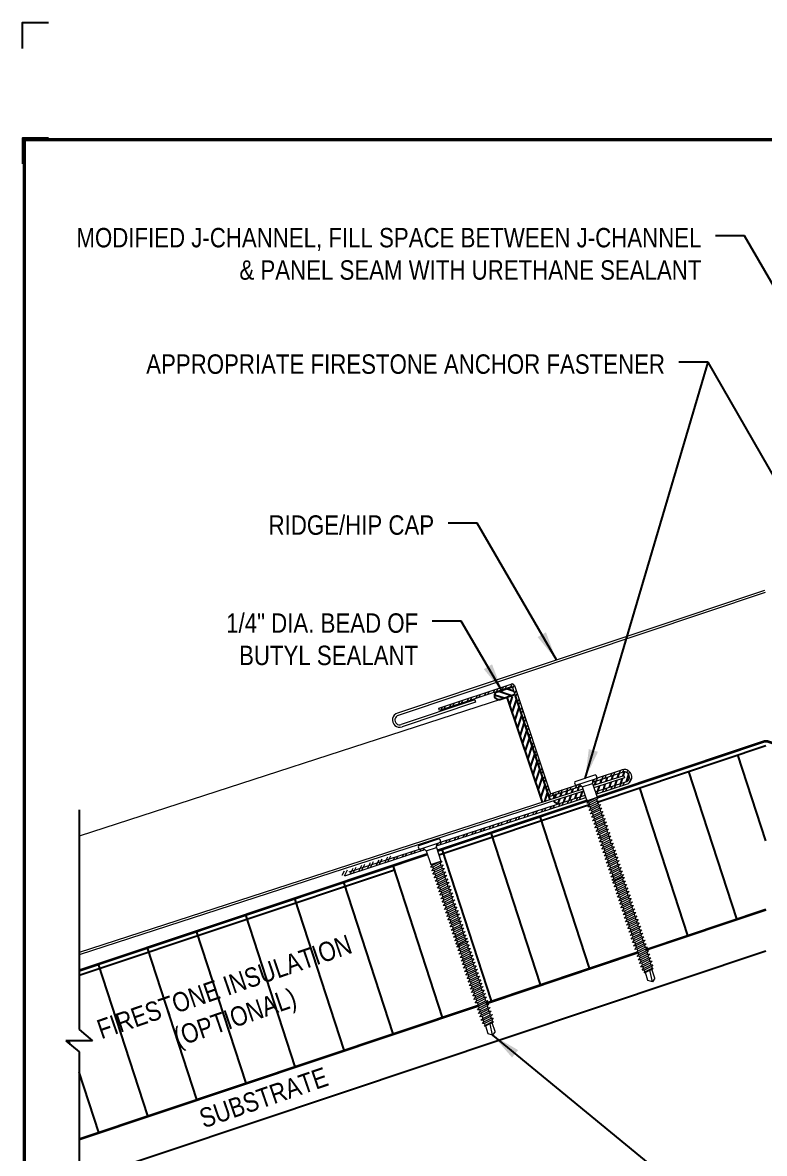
# Model space of a CAD drawing. Header units: inches. Extents: x 0 to 20, y 0 to 16.8.
# Drawn here: x 0 to 7.17, y 5.83 to 16.76 of the extents above; entities that cross this region are included whole.
import ezdxf
from ezdxf.enums import TextEntityAlignment as Align

# ---------------------------------------------------------------- set-up
doc = ezdxf.new("R2010")
doc.units = ezdxf.units.IN
doc.header["$MEASUREMENT"] = 0
doc.linetypes.add('HIDDEN', pattern=[0.375, 0.25, -0.125])
doc.layers.get('0').update_dxf_attribs({"linetype": 'CONTINUOUS'})
doc.layers.get('DEFPOINTS').update_dxf_attribs({"linetype": 'CONTINUOUS'})
doc.layers.add('FSBP-ACCESSORY-FIRESTONE', color=7, linetype='CONTINUOUS', lineweight=9)
doc.layers.add('FSBP-TRIMS', color=7, linetype='CONTINUOUS', lineweight=9)
for name, color, linetype in [('FSBP-ANNO-NOTE', 7, 'CONTINUOUS'), ('FSBP-INSULATION', 7, 'CONTINUOUS'), ('FSBP-MEMBRANE', 7, 'CONTINUOUS'), ('FSBP-SEALANTS', 1, 'CONTINUOUS'), ('FSBP-SUBSTRATE-GENERIC', 9, 'CONTINUOUS'), ('FSBP-TTLB-BORDER', 7, 'CONTINUOUS'), ('FSBP-TTLB-TEXT', 7, 'CONTINUOUS'), ('FSBP-WALL-CURB', 9, 'CONTINUOUS')]:
    doc.layers.add(name, color=color, linetype=linetype)
doc.styles.add('ARIAL', font='arial.ttf')
doc.styles.add('ARIAL_BOLD', font='')
doc.styles.add('FSBP_ARIAL_NAR', font='ARIALN.TTF')
doc.styles.add('TXT', font='simplex.shx')
doc.styles.get('ARIAL_BOLD').set_extended_font_data('Arial Black')
doc.dimstyles.new('STANDARD$7', dxfattribs={"dimscale": 1.5, "dimtxt": 0.2, "dimasz": 0.1, "dimexe": 0.1, "dimexo": 0.125, "dimgap": 0.09, "dimtad": 0, "dimdec": 3, "dimzin": 4, "dimdsep": 46, "dimtxsty": 'TXT', "dimcen": 0.09, "dimadec": 0, "dimazin": 0, "dimtfac": 1, "dimtdec": 3, "dimtofl": 0, "dimtmove": 2, "dimatfit": 3, "dimfxl": 0, "dimtolj": 1, "dimtzin": 4, "dimarcsym": 0})

# ---------------------------------------------------------------- blocks, each defined once
blk = doc.blocks.new('A$C486F1324')
at = {"layer": 'DEFPOINTS', "linetype": 'Continuous', "ltscale": 1.75}
blk.add_lwpolyline([(0, 16.512), (0, 16.762), (0.25, 16.762)], dxfattribs=at)
at = {"layer": 'DEFPOINTS', "color": 1}
blk.add_lwpolyline([(0.25, 15.646), (0, 15.646), (0, 15.396)], dxfattribs=at)
at = {"layer": 'FSBP-TTLB-BORDER', "const_width": 0.0312}
blk.add_lwpolyline([(20.016, 2.631), (20.016, 15.631), (0.016, 15.631), (0.016, 2.631)], dxfattribs=at)
at = {"layer": 'FSBP-TTLB-TEXT'}
for tag, height, style, p in [('MAXIMUM_WARRANTY', 0.188, 'ARIAL_BOLD', (18.055, 2.855)), ('ACCPT_SYSTEMS', 0.219, 'ARIAL', (12.51, 1.506))]:
    blk.add_attdef(tag, text='', height=height, dxfattribs=dict(at, style=style)).set_placement(p, align=Align.MIDDLE_LEFT)
for tag, height, style, p in [('DETAIL_DESCP_LINE_1', 0.219, 'ARIAL_BOLD', (10.347, 2.257)), ('ISSUE_REV_DATE', 0.219, 'ARIAL', (16.856, 1.903)), ('DETAIL_NUMBER', 0.438, 'ARIAL', (18.935, 1.738))]:
    blk.add_attdef(tag, text='', height=height, dxfattribs=dict(at, style=style)).set_placement(p, align=Align.MIDDLE_CENTER)

msp = doc.modelspace()

# ---------------------------------------------------------------- hatches: boundary and pattern name
at = {"layer": 'FSBP-INSULATION'}
h = msp.add_hatch(dxfattribs=at)
h.set_pattern_fill('ANSI31', color=256, scale=4, angle=63, style=0)
h.set_pattern_definition([(108, (-0.4584, 0), (-0.475528, -0.154508), [])])
h.paths.add_polyline_path([(4.129, 8.022), (4.147, 8.041), (4.142, 8.057), (4.119, 8.056), (4.136, 8.074), (4.131, 8.091), (4.108, 8.089), (4.125, 8.108), (4.119, 8.125), (4.097, 8.123), (4.114, 8.142), (4.108, 8.158), (4.085, 8.157), (4.102, 8.175), (4.097, 8.192), (4.074, 8.19), (4.092, 8.21), (4.086, 8.228), (4.063, 8.227), (4.081, 8.245), (4.075, 8.262), (4.052, 8.26), (4.069, 8.279), (4.064, 8.296), (4.041, 8.294), (4.058, 8.313), (4.053, 8.33), (4.03, 8.328), (4.047, 8.347), (4.042, 8.363), (4.019, 8.362), (4.036, 8.38), (4.031, 8.397), (4.008, 8.396), (4.025, 8.415), (4.02, 8.431), (3.997, 8.43), (4.014, 8.448), (4.008, 8.465), (3.986, 8.463), (4.003, 8.482), (3.997, 8.499), (3.974, 8.497), (3.991, 8.516), (3.986, 8.532), (3.963, 8.531), (3.98, 8.549), (3.975, 8.566), (3.952, 8.564), (3.969, 8.583), (3.963, 8.6), (3.941, 8.598), (3.958, 8.617), (3.942, 8.623), (3.908, 8.724), (0.546, 7.599), (0.546, 7.029), (0.676, 6.921), (0.445, 6.921), (0.436, 6.904), (0.546, 6.814), (0.546, 5.972), (4.385, 7.257), (4.399, 7.272), (4.393, 7.289), (4.37, 7.287), (4.387, 7.306), (4.382, 7.322), (4.359, 7.321), (4.376, 7.339), (4.37, 7.356), (4.348, 7.355), (4.365, 7.373), (4.359, 7.39), (4.336, 7.388), (4.354, 7.407), (4.348, 7.422), (4.326, 7.421), (4.343, 7.439), (4.337, 7.456), (4.315, 7.455), (4.332, 7.473), (4.326, 7.49), (4.303, 7.488), (4.321, 7.507), (4.315, 7.524), (4.293, 7.522), (4.31, 7.541), (4.304, 7.557), (4.281, 7.556), (4.298, 7.574), (4.293, 7.591), (4.27, 7.59), (4.287, 7.608), (4.282, 7.625), (4.259, 7.623), (4.277, 7.643), (4.271, 7.659), (4.249, 7.658), (4.266, 7.676), (4.26, 7.693), (4.238, 7.691), (4.255, 7.71), (4.249, 7.727), (4.226, 7.725), (4.243, 7.743), (4.238, 7.76), (4.215, 7.759), (4.232, 7.777), (4.226, 7.794), (4.204, 7.792), (4.221, 7.811), (4.215, 7.828), (4.193, 7.826), (4.211, 7.846), (4.207, 7.856), (4.184, 7.855), (4.202, 7.873), (4.196, 7.889), (4.174, 7.887), (4.191, 7.906), (4.185, 7.923), (4.163, 7.921), (4.18, 7.939), (4.174, 7.956), (4.151, 7.955), (4.169, 7.974), (4.163, 7.99), (4.141, 7.989), (4.158, 8.007), (4.152, 8.024)])
h.paths.add_polyline_path([(4.252, 8.045), (4.234, 8.025), (4.24, 8.009), (4.262, 8.01), (4.245, 7.992), (4.251, 7.975), (4.274, 7.977), (4.257, 7.958), (4.262, 7.942), (4.285, 7.943), (4.268, 7.924), (4.273, 7.909), (4.296, 7.91), (4.277, 7.891), (4.281, 7.88), (4.304, 7.882), (4.287, 7.863), (4.292, 7.847), (4.315, 7.848), (4.298, 7.83), (4.304, 7.813), (4.326, 7.814), (4.309, 7.796), (4.315, 7.779), (4.337, 7.781), (4.32, 7.762), (4.326, 7.746), (4.349, 7.747), (4.332, 7.728), (4.337, 7.712), (4.36, 7.713), (4.342, 7.694), (4.347, 7.678), (4.37, 7.679), (4.353, 7.661), (4.359, 7.644), (4.381, 7.645), (4.364, 7.627), (4.37, 7.61), (4.393, 7.612), (4.376, 7.593), (4.381, 7.577), (4.404, 7.578), (4.386, 7.559), (4.392, 7.542), (4.414, 7.544), (4.397, 7.526), (4.403, 7.509), (4.426, 7.51), (4.409, 7.492), (4.414, 7.475), (4.437, 7.477), (4.42, 7.458), (4.425, 7.442), (4.448, 7.444), (4.431, 7.426), (4.436, 7.409), (4.459, 7.41), (4.442, 7.392), (4.447, 7.375), (4.47, 7.377), (4.453, 7.358), (4.459, 7.341), (4.481, 7.343), (4.464, 7.325), (4.47, 7.308), (4.493, 7.309), (4.476, 7.291), (4.477, 7.288), (5.927, 7.773), (5.941, 7.788), (5.936, 7.805), (5.913, 7.803), (5.93, 7.822), (5.924, 7.839), (5.902, 7.837), (5.919, 7.855), (5.913, 7.872), (5.89, 7.871), (5.907, 7.889), (5.902, 7.906), (5.879, 7.904), (5.896, 7.923), (5.89, 7.94), (5.868, 7.938), (5.885, 7.956), (5.879, 7.973), (5.857, 7.972), (5.874, 7.99), (5.868, 8.007), (5.845, 8.005), (5.862, 8.024), (5.857, 8.04), (5.835, 8.038), (5.852, 8.056), (5.846, 8.073), (5.823, 8.072), (5.84, 8.09), (5.835, 8.107), (5.812, 8.105), (5.83, 8.125), (5.824, 8.141), (5.802, 8.14), (5.819, 8.158), (5.813, 8.175), (5.79, 8.173), (5.807, 8.192), (5.802, 8.208), (5.779, 8.207), (5.796, 8.225), (5.79, 8.242), (5.768, 8.241), (5.786, 8.26), (5.78, 8.276), (5.758, 8.275), (5.775, 8.293), (5.769, 8.31), (5.747, 8.309), (5.764, 8.327), (5.758, 8.344), (5.735, 8.342), (5.752, 8.361), (5.747, 8.377), (5.724, 8.376), (5.741, 8.394), (5.735, 8.411), (5.713, 8.41), (5.73, 8.428), (5.724, 8.445), (5.701, 8.443), (5.72, 8.463), (5.716, 8.473), (5.693, 8.472), (5.711, 8.491), (5.705, 8.506), (5.683, 8.505), (5.7, 8.523), (5.694, 8.54), (5.671, 8.538), (5.688, 8.557), (5.683, 8.574), (5.66, 8.572), (5.678, 8.591), (5.672, 8.608), (5.65, 8.606), (5.667, 8.624), (5.661, 8.641), (5.638, 8.64), (5.656, 8.659), (5.651, 8.675), (5.628, 8.673), (5.645, 8.692), (5.64, 8.708), (5.617, 8.707), (5.634, 8.725), (5.628, 8.742), (5.606, 8.74), (5.623, 8.759), (5.617, 8.776), (5.594, 8.774), (5.611, 8.793), (5.606, 8.809), (5.583, 8.808), (5.601, 8.827), (5.595, 8.845), (5.572, 8.844), (5.59, 8.863), (5.584, 8.879), (5.561, 8.878), (5.578, 8.896), (5.573, 8.913), (5.55, 8.911), (5.568, 8.93), (5.562, 8.947), (5.539, 8.945), (5.557, 8.964), (5.551, 8.981), (5.528, 8.979), (5.545, 8.998), (5.54, 9.015), (5.517, 9.013), (5.534, 9.032), (5.529, 9.049), (5.506, 9.047), (5.523, 9.066), (5.518, 9.082), (5.495, 9.081), (5.512, 9.099), (5.506, 9.116), (5.484, 9.115), (5.501, 9.133), (5.495, 9.15), (5.472, 9.148), (5.489, 9.167), (5.484, 9.183), (5.461, 9.182), (5.478, 9.2), (5.472, 9.217), (5.45, 9.216), (5.467, 9.234), (5.451, 9.24), (4.008, 8.758), (4.043, 8.653), (4.052, 8.654), (4.035, 8.636), (4.04, 8.619), (4.063, 8.62), (4.046, 8.602), (4.052, 8.585), (4.074, 8.587), (4.057, 8.568), (4.063, 8.551), (4.086, 8.553), (4.069, 8.535), (4.074, 8.518), (4.097, 8.519), (4.08, 8.501), (4.085, 8.484), (4.108, 8.486), (4.091, 8.467), (4.096, 8.45), (4.119, 8.451), (4.102, 8.433), (4.108, 8.416), (4.13, 8.418), (4.113, 8.399), (4.119, 8.382), (4.141, 8.384), (4.124, 8.365), (4.129, 8.348), (4.152, 8.35), (4.135, 8.331), (4.141, 8.315), (4.163, 8.316), (4.146, 8.298), (4.152, 8.281), (4.174, 8.282), (4.156, 8.263), (4.162, 8.245), (4.185, 8.246), (4.168, 8.228), (4.174, 8.211), (4.196, 8.213), (4.179, 8.194), (4.185, 8.177), (4.208, 8.179), (4.191, 8.161), (4.196, 8.144), (4.219, 8.145), (4.202, 8.127), (4.207, 8.11), (4.23, 8.111), (4.213, 8.093), (4.218, 8.077), (4.241, 8.078), (4.224, 8.06), (4.229, 8.043)])
h.paths.add_polyline_path([(5.761, 8.662), (5.743, 8.643), (5.749, 8.626), (5.771, 8.628), (5.754, 8.609), (5.76, 8.593), (5.783, 8.594), (5.766, 8.576), (5.771, 8.559), (5.794, 8.56), (5.777, 8.542), (5.782, 8.526), (5.804, 8.528), (5.786, 8.508), (5.79, 8.498), (5.813, 8.499), (5.795, 8.481), (5.801, 8.464), (5.824, 8.465), (5.807, 8.447), (5.812, 8.43), (5.835, 8.432), (5.818, 8.413), (5.824, 8.397), (5.846, 8.398), (5.829, 8.38), (5.835, 8.363), (5.858, 8.364), (5.84, 8.346), (5.846, 8.329), (5.869, 8.331), (5.851, 8.311), (5.856, 8.295), (5.879, 8.296), (5.862, 8.278), (5.867, 8.261), (5.89, 8.263), (5.873, 8.244), (5.879, 8.227), (5.901, 8.229), (5.884, 8.211), (5.89, 8.194), (5.913, 8.195), (5.895, 8.176), (5.9, 8.16), (5.923, 8.161), (5.906, 8.143), (5.912, 8.126), (5.934, 8.128), (5.917, 8.109), (5.923, 8.092), (5.946, 8.094), (5.928, 8.075), (5.934, 8.06), (5.956, 8.061), (5.939, 8.043), (5.945, 8.026), (5.968, 8.028), (5.951, 8.009), (5.956, 7.992), (5.979, 7.994), (5.962, 7.975), (5.968, 7.959), (5.99, 7.96), (5.973, 7.942), (5.979, 7.925), (6.001, 7.927), (5.984, 7.908), (5.99, 7.891), (6.013, 7.893), (5.996, 7.874), (6.001, 7.858), (6.024, 7.859), (6.007, 7.841), (6.013, 7.824), (6.035, 7.825), (6.018, 7.807), (6.019, 7.804), (7.18, 8.192), (7.18, 9.774), (5.57, 9.235), (5.555, 9.219), (5.561, 9.202), (5.583, 9.204), (5.566, 9.186), (5.572, 9.169), (5.595, 9.17), (5.578, 9.152), (5.583, 9.135), (5.606, 9.137), (5.589, 9.118), (5.595, 9.101), (5.617, 9.103), (5.6, 9.084), (5.605, 9.067), (5.628, 9.069), (5.611, 9.05), (5.617, 9.034), (5.639, 9.035), (5.622, 9.016), (5.628, 9), (5.65, 9.001), (5.633, 8.982), (5.638, 8.966), (5.661, 8.967), (5.644, 8.949), (5.65, 8.932), (5.672, 8.934), (5.655, 8.915), (5.661, 8.898), (5.683, 8.9), (5.665, 8.88), (5.672, 8.862), (5.694, 8.864), (5.677, 8.845), (5.683, 8.828), (5.705, 8.83), (5.688, 8.812), (5.694, 8.795), (5.717, 8.796), (5.7, 8.778), (5.705, 8.761), (5.728, 8.763), (5.711, 8.744), (5.716, 8.727), (5.739, 8.729), (5.722, 8.71), (5.727, 8.694), (5.75, 8.695), (5.733, 8.677), (5.738, 8.66)])
h.paths.add_polyline_path([(0.656, 7.148), (3.148, 8.006), (3.362, 7.386), (0.87, 6.528)], flags=24)
at = {"layer": 'FSBP-SEALANTS'}
h = msp.add_hatch(dxfattribs=at)
h.set_pattern_fill('ANSI31', color=256, scale=0.375, angle=153, style=0)
h.set_pattern_definition([(342, (12.89086, 1.987253), (-0.01448517, -0.04458077), [])])
h.paths.add_polyline_path([(4.585, 10.295), (4.729, 10.342), (4.753, 10.267), (4.609, 10.22, -1)])
h = msp.add_hatch(dxfattribs=at)
h.set_pattern_fill('ANSI31', color=256, scale=0.375, angle=63, style=0)
h.set_pattern_definition([(72, (12.61472, 1.89315), (0.04458077, -0.01448517), [])])
h.paths.add_polyline_path([(5.094, 9.251), (5.019, 9.227), (4.683, 10.23), (4.758, 10.256)])
h = msp.add_hatch(dxfattribs=at)
h.set_pattern_fill('ANSI31', color=256, scale=0.375, angle=63, style=0)
h.set_pattern_definition([(72, (12.712837, 1.927687), (0.04458077, -0.01448517), [])])
h.paths.add_polyline_path([(5.396, 9.383), (5.405, 9.375), (5.411, 9.354), (5.127, 9.262, -0.287117), (5.156, 9.303)])
h.paths.add_polyline_path([(5.507, 9.421), (5.796, 9.517, -0.998041), (5.828, 9.422), (5.531, 9.326), (5.519, 9.365), (5.815, 9.462), (5.807, 9.483), (5.512, 9.387), (5.505, 9.407)])
h.paths.add_polyline_path([(5.418, 9.333), (5.431, 9.293), (5.186, 9.214, -0.358528), (5.132, 9.24)])
at = {"layer": 'FSBP-TRIMS'}
h = msp.add_hatch(dxfattribs=at)
h.set_pattern_fill('STEEL', color=256, scale=0.5, angle=18, style=0)
h.set_pattern_definition([(63, (-0.45838, 0), (-0.0556879, 0.0283744), []), (63, (-0.46804, 0.02972), (-0.0556879, 0.0283744), [])])
h.paths.add_polyline_path([(4.728, 10.346), (5.077, 9.302, 0.414214), (5.107, 9.287), (5.396, 9.384), (5.378, 9.402), (5.345, 9.39, -0.008192), (5.344, 9.391), (5.1, 9.309), (4.75, 10.354, 0.414214), (4.72, 10.368), (4.546, 10.31, -0.049244), (4.542, 10.308), (4.063, 10.148, -0.050759), (4.059, 10.147), (4.02, 10.134), (4.028, 10.112)])
h.paths.add_polyline_path([(5.796, 9.517, -1.010745), (5.827, 9.422), (5.533, 9.327), (5.54, 9.305), (5.835, 9.401, 1), (5.789, 9.54), (5.545, 9.458, -0.006893), (5.545, 9.457), (5.511, 9.446), (5.508, 9.421)])
h.paths.add_polyline_path([(5.44, 9.273), (5.433, 9.294), (4.036, 8.84), (4.002, 8.829), (3.999, 8.804)])
h.paths.add_polyline_path([(3.886, 8.768), (3.869, 8.784), (3.836, 8.773, -0.024266), (3.833, 8.774), (3.58, 8.692), (3.573, 8.713), (3.097, 8.559, 1), (3.112, 8.516)])

# ---------------------------------------------------------------- linework, layer by layer
at = {"layer": 'FSBP-ACCESSORY-FIRESTONE'}
for p, q in [((4.369, 10.215), (4.376, 10.192)), ((5.378, 9.402), (5.406, 9.374)), ((5.406, 9.374), (5.506, 9.407)), ((5.506, 9.407), (5.511, 9.446)), ((5.506, 9.407), (5.551, 9.274)), ((5.406, 9.374), (5.451, 9.24)), ((5.451, 9.24), (5.467, 9.234)), ((5.472, 9.217), (5.478, 9.2)), ((5.484, 9.183), (5.489, 9.167)), ((5.544, 9.253), (5.549, 9.236)), ((5.555, 9.219), (5.561, 9.202)), ((5.566, 9.186), (5.572, 9.169)), ((5.495, 9.15), (5.501, 9.133)), ((5.506, 9.116), (5.512, 9.099)), ((5.518, 9.082), (5.523, 9.066)), ((5.578, 9.152), (5.583, 9.135)), ((5.589, 9.118), (5.595, 9.101)), ((5.6, 9.084), (5.605, 9.067)), ((5.529, 9.049), (5.534, 9.032)), ((5.54, 9.015), (5.545, 8.998)), ((5.551, 8.981), (5.557, 8.964)), ((5.611, 9.05), (5.617, 9.034)), ((5.622, 9.016), (5.628, 9)), ((5.633, 8.982), (5.638, 8.966)), ((5.562, 8.947), (5.568, 8.93)), ((5.573, 8.913), (5.578, 8.896)), ((5.584, 8.879), (5.59, 8.862)), ((5.644, 8.949), (5.65, 8.932)), ((5.655, 8.915), (5.661, 8.898)), ((5.666, 8.879), (5.672, 8.862)), ((3.869, 8.784), (3.897, 8.756)), ((3.897, 8.756), (3.997, 8.79)), ((3.897, 8.756), (3.942, 8.623)), ((3.997, 8.79), (4.002, 8.829)), ((3.997, 8.79), (4.041, 8.657)), ((5.595, 8.845), (5.601, 8.829)), ((5.606, 8.809), (5.611, 8.793)), ((5.617, 8.776), (5.623, 8.759)), ((5.677, 8.845), (5.683, 8.828)), ((5.688, 8.812), (5.694, 8.795)), ((5.7, 8.778), (5.705, 8.761)), ((5.711, 8.744), (5.716, 8.727)), ((4.035, 8.636), (4.04, 8.619)), ((5.628, 8.742), (5.634, 8.725)), ((5.64, 8.708), (5.645, 8.692)), ((5.651, 8.675), (5.656, 8.658)), ((5.661, 8.641), (5.667, 8.624)), ((5.721, 8.711), (5.727, 8.694)), ((5.733, 8.677), (5.738, 8.66)), ((5.743, 8.643), (5.749, 8.626)), ((3.942, 8.623), (3.958, 8.617)), ((3.963, 8.6), (3.969, 8.583)), ((3.975, 8.566), (3.98, 8.549)), ((3.986, 8.532), (3.991, 8.516)), ((4.046, 8.602), (4.052, 8.585)), ((4.057, 8.568), (4.063, 8.551)), ((4.069, 8.535), (4.074, 8.518)), ((5.672, 8.608), (5.678, 8.591)), ((5.683, 8.574), (5.688, 8.557)), ((5.694, 8.54), (5.7, 8.523)), ((5.754, 8.609), (5.76, 8.593)), ((5.766, 8.576), (5.771, 8.559)), ((5.776, 8.543), (5.782, 8.526)), ((3.997, 8.499), (4.003, 8.482)), ((4.008, 8.465), (4.014, 8.448)), ((4.02, 8.431), (4.025, 8.415)), ((4.08, 8.501), (4.085, 8.484)), ((4.091, 8.467), (4.096, 8.45)), ((4.102, 8.433), (4.108, 8.416)), ((5.705, 8.506), (5.711, 8.489)), ((5.716, 8.473), (5.722, 8.457)), ((5.724, 8.445), (5.73, 8.428)), ((5.784, 8.514), (5.79, 8.498)), ((5.795, 8.481), (5.801, 8.464)), ((5.807, 8.447), (5.812, 8.43)), ((4.031, 8.397), (4.036, 8.38)), ((4.042, 8.363), (4.047, 8.347)), ((4.053, 8.33), (4.059, 8.313)), ((4.113, 8.399), (4.119, 8.382)), ((4.124, 8.365), (4.129, 8.348)), ((4.135, 8.331), (4.141, 8.315)), ((5.735, 8.411), (5.741, 8.394)), ((5.747, 8.377), (5.752, 8.361)), ((5.758, 8.344), (5.764, 8.327)), ((5.769, 8.31), (5.775, 8.293)), ((5.818, 8.413), (5.824, 8.397)), ((5.829, 8.38), (5.835, 8.363)), ((5.84, 8.346), (5.846, 8.329)), ((5.851, 8.312), (5.856, 8.295)), ((4.064, 8.296), (4.069, 8.279)), ((4.075, 8.262), (4.081, 8.245)), ((4.086, 8.228), (4.092, 8.211)), ((4.146, 8.298), (4.152, 8.281)), ((4.157, 8.262), (4.162, 8.245)), ((4.168, 8.228), (4.174, 8.211)), ((5.78, 8.276), (5.786, 8.259)), ((5.79, 8.242), (5.796, 8.225)), ((5.802, 8.208), (5.807, 8.192)), ((5.862, 8.278), (5.867, 8.261)), ((5.873, 8.244), (5.879, 8.227)), ((5.884, 8.211), (5.89, 8.194)), ((4.097, 8.192), (4.102, 8.175)), ((4.108, 8.158), (4.114, 8.142)), ((4.119, 8.125), (4.125, 8.108)), ((4.131, 8.091), (4.136, 8.074)), ((4.179, 8.194), (4.185, 8.177)), ((4.191, 8.161), (4.196, 8.144)), ((4.202, 8.127), (4.207, 8.11)), ((4.212, 8.093), (4.218, 8.077)), ((5.813, 8.175), (5.819, 8.158)), ((5.824, 8.141), (5.83, 8.124)), ((5.835, 8.107), (5.84, 8.09)), ((5.895, 8.177), (5.9, 8.16)), ((5.906, 8.143), (5.912, 8.126)), ((5.917, 8.109), (5.923, 8.092)), ((4.142, 8.057), (4.147, 8.04)), ((4.152, 8.024), (4.158, 8.007)), ((4.163, 7.99), (4.169, 7.973)), ((4.224, 8.06), (4.229, 8.043)), ((4.234, 8.026), (4.24, 8.009)), ((4.245, 7.992), (4.251, 7.975)), ((5.846, 8.073), (5.852, 8.056)), ((5.857, 8.04), (5.863, 8.023)), ((5.868, 8.007), (5.874, 7.99)), ((5.928, 8.076), (5.934, 8.06)), ((5.939, 8.043), (5.945, 8.026)), ((5.951, 8.009), (5.956, 7.992)), ((4.174, 7.956), (4.18, 7.939)), ((4.185, 7.923), (4.191, 7.906)), ((4.196, 7.889), (4.202, 7.872)), ((4.257, 7.958), (4.262, 7.942)), ((4.267, 7.926), (4.273, 7.909)), ((4.275, 7.897), (4.281, 7.88)), ((5.879, 7.973), (5.885, 7.956)), ((5.89, 7.94), (5.896, 7.923)), ((5.902, 7.906), (5.907, 7.889)), ((5.913, 7.872), (5.919, 7.855)), ((5.962, 7.975), (5.968, 7.959)), ((5.973, 7.942), (5.979, 7.925)), ((5.984, 7.908), (5.99, 7.891)), ((5.996, 7.874), (6.001, 7.858)), ((4.207, 7.856), (4.213, 7.839)), ((4.215, 7.828), (4.221, 7.811)), ((4.226, 7.794), (4.232, 7.777)), ((4.238, 7.76), (4.243, 7.743)), ((4.287, 7.863), (4.292, 7.847)), ((4.298, 7.83), (4.304, 7.813)), ((4.309, 7.796), (4.315, 7.779)), ((4.32, 7.762), (4.326, 7.746)), ((5.924, 7.839), (5.93, 7.822)), ((5.936, 7.805), (5.941, 7.788)), ((5.947, 7.771), (5.953, 7.754)), ((6.007, 7.841), (6.013, 7.824)), ((6.018, 7.807), (6.024, 7.79)), ((6.03, 7.773), (6.035, 7.757)), ((4.249, 7.727), (4.255, 7.71)), ((4.26, 7.693), (4.266, 7.676)), ((4.271, 7.659), (4.277, 7.642)), ((4.331, 7.729), (4.337, 7.712)), ((4.342, 7.694), (4.347, 7.678)), ((4.353, 7.661), (4.359, 7.644)), ((5.958, 7.738), (5.964, 7.721)), ((5.969, 7.704), (5.975, 7.687)), ((5.981, 7.67), (5.986, 7.653)), ((6.041, 7.74), (6.047, 7.723)), ((6.052, 7.706), (6.058, 7.689)), ((6.063, 7.672), (6.069, 7.656)), ((4.282, 7.625), (4.287, 7.608)), ((4.293, 7.591), (4.298, 7.574)), ((4.304, 7.557), (4.31, 7.541)), ((4.364, 7.627), (4.37, 7.61)), ((4.376, 7.593), (4.381, 7.577)), ((4.386, 7.559), (4.392, 7.542)), ((5.992, 7.637), (5.998, 7.62)), ((6.003, 7.603), (6.009, 7.586)), ((6.041, 7.504), (6.016, 7.58)), ((6.083, 7.491), (6.06, 7.602)), ((6.075, 7.639), (6.08, 7.622)), ((6.108, 7.527), (6.079, 7.612)), ((4.315, 7.524), (4.321, 7.507)), ((4.326, 7.49), (4.332, 7.473)), ((4.337, 7.456), (4.343, 7.439)), ((4.397, 7.526), (4.403, 7.509)), ((4.409, 7.492), (4.414, 7.475)), ((4.419, 7.459), (4.425, 7.442)), ((6.083, 7.491), (6.041, 7.504)), ((6.108, 7.527), (6.083, 7.491)), ((4.348, 7.422), (4.354, 7.406)), ((4.359, 7.39), (4.365, 7.373)), ((4.37, 7.356), (4.376, 7.339)), ((4.431, 7.426), (4.436, 7.409)), ((4.442, 7.392), (4.447, 7.375)), ((4.453, 7.358), (4.459, 7.341)), ((4.464, 7.325), (4.47, 7.308)), ((4.382, 7.322), (4.387, 7.306)), ((4.393, 7.289), (4.399, 7.272)), ((4.404, 7.255), (4.41, 7.238)), ((4.416, 7.221), (4.421, 7.205)), ((4.476, 7.291), (4.481, 7.274)), ((4.487, 7.257), (4.493, 7.24)), ((4.498, 7.224), (4.504, 7.207)), ((4.427, 7.188), (4.433, 7.171)), ((4.438, 7.154), (4.444, 7.137)), ((4.45, 7.12), (4.455, 7.104)), ((4.51, 7.19), (4.515, 7.173)), ((4.521, 7.156), (4.527, 7.139)), ((4.532, 7.123), (4.538, 7.106)), ((4.461, 7.087), (4.466, 7.07)), ((4.498, 6.988), (4.473, 7.063)), ((4.54, 6.974), (4.517, 7.086)), ((4.565, 7.011), (4.537, 7.095)), ((4.565, 7.011), (4.54, 6.974)), ((4.54, 6.974), (4.498, 6.988))]:
    msp.add_line(p, q, dxfattribs=at)
msp.add_lwpolyline([(5.545, 9.457, 0.375321), (5.534, 9.491), (5.534, 9.491), (5.334, 9.424), (5.334, 9.424, 0.375321), (5.345, 9.39)], format="xyb", close=True, dxfattribs=at)
for points in [[(5.45, 9.216), (5.467, 9.234), (5.538, 9.27), (5.561, 9.271), (5.544, 9.253), (5.472, 9.217)], [(5.461, 9.182), (5.478, 9.2), (5.549, 9.236), (5.572, 9.238), (5.555, 9.219), (5.484, 9.183)], [(5.472, 9.148), (5.489, 9.167), (5.561, 9.202), (5.583, 9.204), (5.566, 9.186), (5.495, 9.15)], [(5.484, 9.115), (5.501, 9.133), (5.572, 9.169), (5.595, 9.17), (5.578, 9.152), (5.506, 9.116)], [(5.495, 9.081), (5.512, 9.099), (5.583, 9.135), (5.606, 9.137), (5.589, 9.118), (5.518, 9.082)], [(5.506, 9.047), (5.523, 9.066), (5.595, 9.101), (5.617, 9.103), (5.6, 9.085), (5.529, 9.049)], [(5.517, 9.013), (5.534, 9.031), (5.605, 9.067), (5.628, 9.069), (5.611, 9.05), (5.54, 9.015)], [(5.528, 8.979), (5.545, 8.998), (5.617, 9.034), (5.639, 9.035), (5.622, 9.017), (5.551, 8.981)], [(5.539, 8.945), (5.556, 8.964), (5.628, 9), (5.65, 9.001), (5.633, 8.983), (5.562, 8.947)], [(5.55, 8.911), (5.567, 8.93), (5.638, 8.966), (5.661, 8.967), (5.644, 8.949), (5.573, 8.913)], [(5.561, 8.878), (5.578, 8.896), (5.65, 8.932), (5.672, 8.934), (5.655, 8.915), (5.584, 8.879)], [(5.572, 8.844), (5.589, 8.862), (5.661, 8.898), (5.683, 8.9), (5.666, 8.881), (5.595, 8.845)], [(5.583, 8.808), (5.6, 8.826), (5.672, 8.862), (5.694, 8.864), (5.677, 8.845), (5.606, 8.809)], [(5.594, 8.774), (5.611, 8.793), (5.683, 8.828), (5.705, 8.83), (5.688, 8.812), (5.617, 8.776)], [(5.606, 8.74), (5.623, 8.759), (5.694, 8.795), (5.717, 8.796), (5.7, 8.778), (5.628, 8.742)], [(5.617, 8.707), (5.634, 8.725), (5.705, 8.761), (5.728, 8.763), (5.711, 8.744), (5.64, 8.708)], [(3.941, 8.598), (3.958, 8.617), (4.029, 8.652), (4.052, 8.654), (4.035, 8.636), (3.963, 8.6)], [(5.628, 8.673), (5.645, 8.691), (5.716, 8.727), (5.739, 8.729), (5.722, 8.71), (5.651, 8.675)], [(5.638, 8.64), (5.655, 8.658), (5.727, 8.694), (5.75, 8.695), (5.733, 8.677), (5.661, 8.641)], [(5.65, 8.606), (5.667, 8.624), (5.738, 8.66), (5.761, 8.662), (5.744, 8.643), (5.672, 8.608)], [(3.952, 8.564), (3.969, 8.583), (4.04, 8.619), (4.063, 8.62), (4.046, 8.602), (3.975, 8.566)], [(3.963, 8.531), (3.98, 8.549), (4.052, 8.585), (4.074, 8.587), (4.057, 8.568), (3.986, 8.532)], [(3.974, 8.497), (3.991, 8.516), (4.063, 8.551), (4.086, 8.553), (4.069, 8.535), (3.997, 8.499)], [(5.66, 8.572), (5.677, 8.59), (5.749, 8.626), (5.771, 8.628), (5.754, 8.609), (5.683, 8.574)], [(5.671, 8.538), (5.688, 8.557), (5.76, 8.593), (5.783, 8.594), (5.766, 8.576), (5.694, 8.54)], [(5.683, 8.505), (5.7, 8.523), (5.771, 8.559), (5.794, 8.56), (5.777, 8.542), (5.705, 8.506)], [(5.693, 8.472), (5.71, 8.49), (5.782, 8.526), (5.804, 8.528), (5.787, 8.509), (5.716, 8.473)], [(3.986, 8.463), (4.003, 8.482), (4.074, 8.518), (4.097, 8.519), (4.08, 8.501), (4.008, 8.465)], [(3.997, 8.43), (4.014, 8.448), (4.085, 8.484), (4.108, 8.486), (4.091, 8.467), (4.02, 8.431)], [(4.008, 8.396), (4.025, 8.414), (4.096, 8.45), (4.119, 8.451), (4.102, 8.433), (4.031, 8.397)], [(4.019, 8.362), (4.036, 8.38), (4.108, 8.416), (4.13, 8.418), (4.113, 8.399), (4.042, 8.363)], [(5.701, 8.443), (5.718, 8.462), (5.79, 8.498), (5.813, 8.499), (5.795, 8.481), (5.724, 8.445)], [(5.713, 8.41), (5.73, 8.428), (5.801, 8.464), (5.824, 8.465), (5.807, 8.447), (5.735, 8.411)], [(5.724, 8.376), (5.741, 8.394), (5.812, 8.43), (5.835, 8.432), (5.818, 8.413), (5.747, 8.377)], [(4.03, 8.328), (4.047, 8.346), (4.119, 8.382), (4.141, 8.384), (4.124, 8.365), (4.053, 8.33)], [(4.041, 8.294), (4.058, 8.312), (4.129, 8.348), (4.152, 8.35), (4.135, 8.331), (4.064, 8.296)], [(4.052, 8.26), (4.069, 8.279), (4.141, 8.315), (4.163, 8.316), (4.146, 8.298), (4.075, 8.262)], [(5.735, 8.342), (5.752, 8.361), (5.824, 8.397), (5.846, 8.398), (5.829, 8.38), (5.758, 8.344)], [(5.747, 8.309), (5.764, 8.327), (5.835, 8.363), (5.858, 8.364), (5.841, 8.346), (5.769, 8.31)], [(5.758, 8.275), (5.775, 8.293), (5.846, 8.329), (5.869, 8.331), (5.852, 8.312), (5.78, 8.276)], [(4.063, 8.227), (4.08, 8.245), (4.152, 8.281), (4.174, 8.282), (4.157, 8.264), (4.086, 8.228)], [(4.074, 8.19), (4.091, 8.209), (4.162, 8.245), (4.185, 8.246), (4.168, 8.228), (4.097, 8.192)], [(4.085, 8.157), (4.102, 8.175), (4.174, 8.211), (4.196, 8.213), (4.179, 8.194), (4.108, 8.158)], [(5.768, 8.241), (5.785, 8.259), (5.856, 8.295), (5.879, 8.296), (5.862, 8.278), (5.79, 8.242)], [(5.779, 8.207), (5.796, 8.225), (5.867, 8.261), (5.89, 8.263), (5.873, 8.244), (5.802, 8.208)], [(5.79, 8.173), (5.807, 8.192), (5.879, 8.227), (5.901, 8.229), (5.884, 8.211), (5.813, 8.175)], [(4.097, 8.123), (4.114, 8.142), (4.185, 8.177), (4.208, 8.179), (4.191, 8.161), (4.119, 8.125)], [(4.108, 8.089), (4.125, 8.108), (4.196, 8.144), (4.219, 8.145), (4.202, 8.127), (4.131, 8.091)], [(4.119, 8.056), (4.136, 8.074), (4.207, 8.11), (4.23, 8.111), (4.213, 8.093), (4.142, 8.057)], [(5.802, 8.14), (5.819, 8.158), (5.89, 8.194), (5.913, 8.195), (5.896, 8.177), (5.824, 8.141)], [(5.812, 8.105), (5.829, 8.124), (5.9, 8.16), (5.923, 8.161), (5.906, 8.143), (5.835, 8.107)], [(5.823, 8.072), (5.84, 8.09), (5.912, 8.126), (5.934, 8.128), (5.917, 8.109), (5.846, 8.073)], [(5.835, 8.038), (5.852, 8.056), (5.923, 8.092), (5.946, 8.094), (5.929, 8.075), (5.857, 8.04)], [(4.129, 8.022), (4.147, 8.041), (4.218, 8.077), (4.241, 8.078), (4.224, 8.06), (4.152, 8.024)], [(4.141, 7.989), (4.158, 8.007), (4.229, 8.043), (4.252, 8.045), (4.235, 8.026), (4.163, 7.99)], [(4.151, 7.955), (4.168, 7.973), (4.24, 8.009), (4.262, 8.01), (4.245, 7.992), (4.174, 7.956)], [(5.845, 8.005), (5.862, 8.024), (5.934, 8.06), (5.956, 8.061), (5.939, 8.043), (5.868, 8.007)], [(5.857, 7.972), (5.874, 7.99), (5.945, 8.026), (5.968, 8.028), (5.951, 8.009), (5.879, 7.973)], [(5.868, 7.938), (5.885, 7.956), (5.956, 7.992), (5.979, 7.994), (5.962, 7.975), (5.89, 7.94)], [(4.163, 7.921), (4.18, 7.939), (4.251, 7.975), (4.274, 7.977), (4.257, 7.958), (4.185, 7.923)], [(4.174, 7.887), (4.191, 7.906), (4.262, 7.942), (4.285, 7.943), (4.268, 7.925), (4.196, 7.889)], [(4.184, 7.855), (4.201, 7.873), (4.273, 7.909), (4.296, 7.91), (4.279, 7.892), (4.207, 7.856)], [(4.193, 7.826), (4.21, 7.844), (4.281, 7.88), (4.304, 7.882), (4.287, 7.863), (4.215, 7.828)], [(5.879, 7.904), (5.896, 7.923), (5.968, 7.959), (5.99, 7.96), (5.973, 7.942), (5.902, 7.906)], [(5.89, 7.871), (5.907, 7.889), (5.979, 7.925), (6.001, 7.927), (5.984, 7.908), (5.913, 7.872)], [(5.902, 7.837), (5.919, 7.855), (5.99, 7.891), (6.013, 7.893), (5.996, 7.874), (5.924, 7.839)], [(4.204, 7.792), (4.221, 7.811), (4.292, 7.847), (4.315, 7.848), (4.298, 7.83), (4.226, 7.794)], [(4.215, 7.759), (4.232, 7.777), (4.304, 7.813), (4.326, 7.814), (4.309, 7.796), (4.238, 7.76)], [(4.226, 7.725), (4.243, 7.743), (4.315, 7.779), (4.337, 7.781), (4.32, 7.762), (4.249, 7.727)], [(5.913, 7.803), (5.93, 7.822), (6.001, 7.858), (6.024, 7.859), (6.007, 7.841), (5.936, 7.805)], [(5.924, 7.77), (5.941, 7.788), (6.013, 7.824), (6.035, 7.825), (6.018, 7.807), (5.947, 7.771)], [(5.936, 7.736), (5.953, 7.754), (6.024, 7.79), (6.047, 7.792), (6.03, 7.773), (5.958, 7.738)], [(4.238, 7.691), (4.255, 7.71), (4.326, 7.746), (4.349, 7.747), (4.332, 7.729), (4.26, 7.693)], [(4.249, 7.658), (4.266, 7.676), (4.337, 7.712), (4.36, 7.713), (4.343, 7.695), (4.271, 7.659)], [(4.259, 7.623), (4.276, 7.642), (4.347, 7.678), (4.37, 7.679), (4.353, 7.661), (4.282, 7.625)], [(5.947, 7.702), (5.964, 7.721), (6.035, 7.757), (6.058, 7.758), (6.041, 7.74), (5.969, 7.704)], [(5.958, 7.669), (5.975, 7.687), (6.047, 7.723), (6.069, 7.724), (6.052, 7.706), (5.981, 7.67)], [(5.969, 7.635), (5.986, 7.653), (6.058, 7.689), (6.08, 7.691), (6.063, 7.672), (5.992, 7.637)], [(5.986, 7.604), (5.998, 7.62), (6.069, 7.656), (6.087, 7.655), (6.075, 7.639), (6.003, 7.603)], [(4.27, 7.59), (4.287, 7.608), (4.359, 7.644), (4.381, 7.645), (4.364, 7.627), (4.293, 7.591)], [(4.281, 7.556), (4.298, 7.574), (4.37, 7.61), (4.393, 7.612), (4.376, 7.593), (4.304, 7.557)], [(4.293, 7.522), (4.31, 7.541), (4.381, 7.577), (4.404, 7.578), (4.387, 7.56), (4.315, 7.524)], [(4.303, 7.488), (4.32, 7.507), (4.392, 7.542), (4.414, 7.544), (4.397, 7.526), (4.326, 7.49)], [(6.003, 7.578), (6.009, 7.586), (6.08, 7.622), (6.089, 7.621), (6.083, 7.614), (6.012, 7.578)], [(4.315, 7.455), (4.332, 7.473), (4.403, 7.509), (4.426, 7.51), (4.409, 7.492), (4.337, 7.456)], [(4.326, 7.421), (4.343, 7.439), (4.414, 7.475), (4.437, 7.477), (4.42, 7.458), (4.348, 7.422)], [(4.336, 7.388), (4.353, 7.407), (4.425, 7.442), (4.448, 7.444), (4.431, 7.426), (4.359, 7.39)], [(4.348, 7.355), (4.365, 7.373), (4.436, 7.409), (4.459, 7.41), (4.442, 7.392), (4.37, 7.356)], [(4.359, 7.321), (4.376, 7.339), (4.447, 7.375), (4.47, 7.377), (4.453, 7.358), (4.382, 7.322)], [(4.37, 7.287), (4.387, 7.306), (4.459, 7.341), (4.481, 7.343), (4.464, 7.325), (4.393, 7.289)], [(4.382, 7.254), (4.399, 7.272), (4.47, 7.308), (4.493, 7.309), (4.476, 7.291), (4.404, 7.255)], [(4.393, 7.22), (4.41, 7.238), (4.481, 7.274), (4.504, 7.276), (4.487, 7.257), (4.416, 7.221)], [(4.404, 7.186), (4.421, 7.205), (4.493, 7.24), (4.515, 7.242), (4.498, 7.224), (4.427, 7.188)], [(4.416, 7.152), (4.433, 7.171), (4.504, 7.207), (4.527, 7.208), (4.51, 7.19), (4.438, 7.154)], [(4.427, 7.119), (4.444, 7.137), (4.515, 7.173), (4.538, 7.175), (4.521, 7.156), (4.45, 7.12)], [(4.443, 7.088), (4.455, 7.104), (4.527, 7.139), (4.544, 7.138), (4.532, 7.123), (4.461, 7.087)], [(4.46, 7.062), (4.466, 7.07), (4.538, 7.106), (4.547, 7.105), (4.541, 7.097), (4.469, 7.061)]]:
    msp.add_lwpolyline(points, close=True, dxfattribs=at)
for points in [[(5.451, 9.24), (5.551, 9.274)], [(3.942, 8.623), (4.041, 8.657)]]:
    msp.add_lwpolyline(points, dxfattribs=at)
msp.add_lwpolyline([(4.002, 8.829), (4.036, 8.84, 0.375321), (4.024, 8.873), (4.024, 8.873), (3.824, 8.806), (3.824, 8.806, 0.375321), (3.836, 8.773), (4.002, 8.829)], format="xyb", dxfattribs=at)
at = {"layer": 'FSBP-INSULATION'}
for p, q in [((5.55, 9.228), (7.18, 9.774)), ((4.021, 8.717), (5.477, 9.204)), ((0.546, 7.554), (3.591, 8.573)), ((6.019, 7.804), (7.18, 8.192)), ((4.477, 7.288), (5.927, 7.773)), ((0.546, 5.972), (4.385, 7.257))]:
    msp.add_line(p, q, dxfattribs=at)
at = {"layer": 'FSBP-MEMBRANE', "linetype": 'HIDDEN', "const_width": 0.025}
msp.add_lwpolyline([(9.098, 9.177), (7.2, 9.813, 0.16286), (7.16, 9.813), (5.549, 9.273)], format="xyb", dxfattribs=at)
for points in [[(5.46, 9.244), (4.008, 8.758)], [(3.908, 8.724), (0.546, 7.599)]]:
    msp.add_lwpolyline(points, dxfattribs=at)
at = {"layer": 'FSBP-SEALANTS'}
for p, q in [((4.585, 10.295), (4.729, 10.342)), ((4.609, 10.22), (4.753, 10.267)), ((4.679, 10.241), (5.019, 9.227)), ((4.758, 10.256), (5.094, 9.251))]:
    msp.add_line(p, q, dxfattribs=at)
for centre, radius, start, end in [((4.597, 10.258), 0.0391, 108, 288), ((5.175, 9.26), 0.0473, 113.143, 177.2217), ((5.175, 9.26), 0.0473, 204.9602, 283.857)]:
    msp.add_arc(centre, radius, start, end, dxfattribs=at)
at = {"layer": 'FSBP-SUBSTRATE-GENERIC'}
for p, q in [((0.546, 9.153), (0.546, 7.029)), ((0.546, 7.029), (0.676, 6.921)), ((0.676, 6.921), (0.416, 6.921)), ((0.416, 6.921), (0.546, 6.814)), ((0.445, 6.921), (0.436, 6.904)), ((0.546, 6.814), (0.546, 5.318))]:
    msp.add_line(p, q, dxfattribs=at)
at = {"layer": 'FSBP-TRIMS'}
for p, q in [((7.165, 11.274), (3.62, 10.088)), ((7.173, 11.252), (3.628, 10.066)), ((4.02, 10.134), (4.72, 10.368)), ((4.728, 10.346), (4.028, 10.112)), ((4.728, 10.346), (5.077, 9.302)), ((4.75, 10.354), (5.1, 9.309)), ((4.755, 10.266), (0.546, 8.898)), ((4.369, 10.215), (3.657, 9.977)), ((4.376, 10.192), (3.665, 9.954)), ((4.369, 10.215), (4.376, 10.192)), ((4.369, 10.215), (4.376, 10.192)), ((4.027, 10.112), (4.02, 10.134)), ((4.027, 10.112), (4.02, 10.134)), ((4.027, 10.112), (4.02, 10.134)), ((4.028, 10.112), (4.02, 10.134)), ((5.507, 9.421), (5.796, 9.517)), ((5.545, 9.458), (5.789, 9.54)), ((5.1, 9.309), (5.378, 9.402)), ((5.807, 9.483), (5.512, 9.387)), ((5.815, 9.462), (5.519, 9.365)), ((5.531, 9.326), (5.828, 9.422)), ((5.538, 9.305), (5.835, 9.401)), ((5.807, 9.483), (5.815, 9.462)), ((5.411, 9.354), (0.546, 7.773)), ((5.418, 9.333), (0.546, 7.75)), ((4.036, 8.84), (5.433, 9.294)), ((5.107, 9.287), (5.396, 9.383)), ((3.999, 8.804), (5.44, 9.273)), ((3.112, 8.516), (3.886, 8.768)), ((3.154, 8.554), (3.833, 8.774))]:
    msp.add_line(p, q, dxfattribs=at)
for centre, radius, start, end in [((4.728, 10.346), 0.0234, 18.5, 108.5), ((3.643, 10.021), 0.0703, 108.4819, 288.5129), ((3.643, 10.021), 0.0469, 108.4775, 288.5154), ((5.812, 9.47), 0.073, 287.5, 108.5), ((5.812, 9.47), 0.0501, 287.3876, 108.6124), ((5.1, 9.309), 0.0234, 198.5, 288.5)]:
    msp.add_arc(centre, radius, start, end, dxfattribs=at)
at = {"layer": 'FSBP-WALL-CURB'}
for p, q in [((7.18, 8.183), (6.022, 7.796)), ((7.18, 7.788), (0.546, 5.568)), ((5.947, 7.77), (4.48, 7.279)), ((4.405, 7.254), (0.546, 5.963))]:
    msp.add_line(p, q, dxfattribs=at)

# ---------------------------------------------------------------- block references
msp.add_blockref('A$C486F1324', (0, 0))

# ---------------------------------------------------------------- texts
at = {"layer": 'FSBP-ANNO-NOTE', "style": 'FSBP_ARIAL_NAR'}
msp.add_text('SUBSTRATE', height=0.1875, rotation=19, dxfattribs=at).set_placement((2.328, 6.372), align=Align.MIDDLE_CENTER)
at = {"layer": 'FSBP-ANNO-NOTE', "char_height": 0.1875, "attachment_point": 3, "style": 'FSBP_ARIAL_NAR'}
for s, insert in [('MODIFIED J-CHANNEL, FILL SPACE BETWEEN J-CHANNEL\\P & PANEL SEAM WITH URETHANE SEALANT', (6.557, 14.777)), ('RIDGE/HIP CAP', (3.975, 11.999))]:
    msp.add_mtext(s, dxfattribs=dict(at, insert=insert))
for s, insert, width in [('APPROPRIATE FIRESTONE ANCHOR FASTENER', (6.205, 13.555), 5.06002), ('1/4" DIA. BEAD OF BUTYL SEALANT ', (3.821, 11.052), 2.45952)]:
    msp.add_mtext(s, dxfattribs=dict(at, insert=insert, width=width))
at = {"layer": 'FSBP-ANNO-NOTE', "insert": (1.918, 7.532), "char_height": 0.1875, "width": 2.80969, "attachment_point": 2, "rotation": 19, "style": 'FSBP_ARIAL_NAR'}
msp.add_mtext('FIRESTONE INSULATION (OPTIONAL)', dxfattribs=at)

# ---------------------------------------------------------------- leaders
at = {"layer": 'FSBP-ANNO-NOTE', "annotation_type": 0, "has_hookline": 1, "hookline_direction": 1}
for points, text_width in [([(9.564, 10.212), (6.973, 14.702), (6.692, 14.702)], 6.014), ([(8.935, 9.453), (6.621, 13.48), (6.34, 13.48)], 5.009), ([(5.434, 9.457), (6.621, 13.48), (6.34, 13.48)], 5.009), ([(5.156, 10.602), (4.392, 11.924), (4.11, 11.924)], 1.573), ([(4.637, 10.293), (4.237, 10.977), (3.956, 10.977)], 1.822), ([(10.019, 8.869), (8.327, 4.802), (8.045, 4.802)], 4.298), ([(4.54, 6.974), (6.203, 5.605), (5.922, 5.605)], 4.298), ([(9.816, 6.98), (8.834, 4.18), (8.553, 4.18)], 4.019)]:
    msp.add_leader(points, dimstyle='STANDARD$7', override={"dimasz": 0.1875, "dimtad": 0}, dxfattribs=dict(at, text_width=text_width))

doc.saveas('drawing.dxf')
